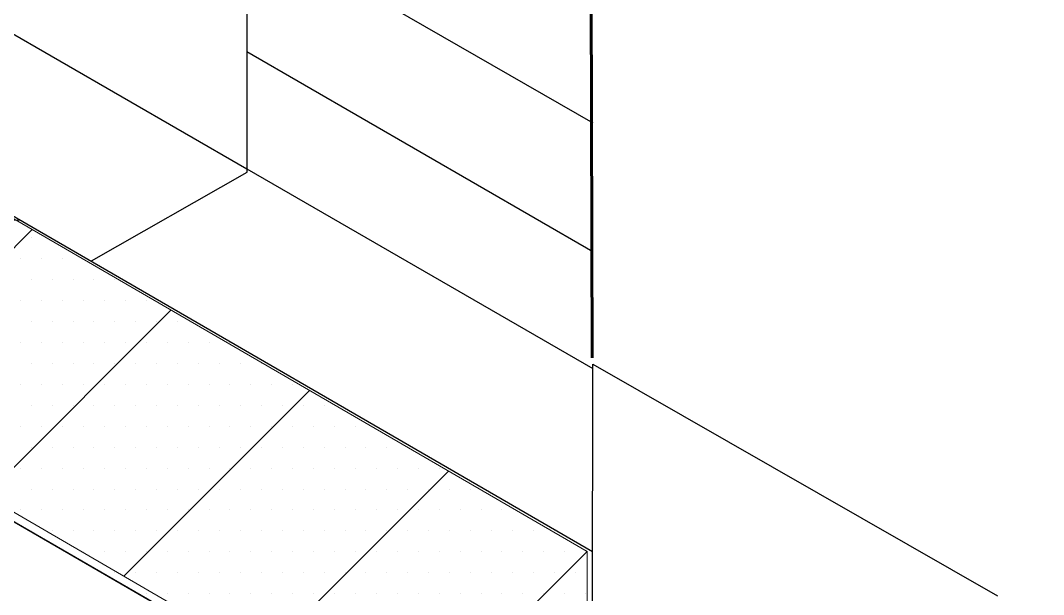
# Model space of a CAD drawing. Extents: x -1392 to 5791, y -3809 to 1722.
# Drawn here: x 951.3 to 1017.3, y 1140.7 to 1177.7 of the extents above; entities that cross this region are included whole.
import ezdxf

# ---------------------------------------------------------------- set-up
doc = ezdxf.new("R2010")
doc.units = 0
doc.header["$MEASUREMENT"] = 0
for name, color, linetype, lineweight in [('.ATI-HATCH', 7, 'Continuous', 0), ('G-ANNO-TTLB', 7, 'Continuous', 0), ('Layer 12', 7, 'Continuous', 0), ('TYVEK', 7, 'Continuous', 0)]:
    doc.layers.add(name, color=color, linetype=linetype, lineweight=lineweight)

# ---------------------------------------------------------------- blocks, each defined once
blk = doc.blocks.new('Block_88')
at = {"layer": '.ATI-HATCH'}
blk.add_open_spline([(917.26, 1164.814), (917.26, 1164.814), (988.202, 1123.775), (988.202, 1123.775), (988.202, 1123.775), (988.231, 1143.446), (988.231, 1143.446), (988.231, 1143.446), (951.293, 1164.814), (951.293, 1164.814), (951.293, 1164.814), (917.26, 1164.814), (917.26, 1164.814)], degree=3, knots=[0, 0, 0, 0, 1, 1, 1, 2, 2, 2, 3, 3, 3, 4, 4, 4, 4], dxfattribs=at)
at = {"layer": '.ATI-HATCH', "color": 8, "lineweight": 0, "true_color": 0x808080}
for points in [[(952.005, 1163.665), (952.005, 1163.665), (952.005, 1163.665), (952.005, 1163.665)], [(951.33, 1162.315), (951.33, 1162.315), (951.33, 1162.315), (951.33, 1162.315)], [(952.68, 1162.315), (952.68, 1162.315), (952.68, 1162.315), (952.68, 1162.315)], [(954.03, 1162.315), (954.03, 1162.315), (954.03, 1162.315), (954.03, 1162.315)], [(955.38, 1162.315), (955.38, 1162.315), (955.38, 1162.315), (955.38, 1162.315)], [(952.005, 1160.965), (952.005, 1160.965), (952.005, 1160.965), (952.005, 1160.965)], [(953.355, 1160.965), (953.355, 1160.965), (953.355, 1160.965), (953.355, 1160.965)], [(954.705, 1160.965), (954.705, 1160.965), (954.705, 1160.965), (954.705, 1160.965)], [(956.055, 1160.965), (956.055, 1160.965), (956.055, 1160.965), (956.055, 1160.965)], [(957.405, 1160.965), (957.405, 1160.965), (957.405, 1160.965), (957.405, 1160.965)], [(951.33, 1159.615), (951.33, 1159.615), (951.33, 1159.615), (951.33, 1159.615)], [(952.68, 1159.615), (952.68, 1159.615), (952.68, 1159.615), (952.68, 1159.615)], [(954.03, 1159.615), (954.03, 1159.615), (954.03, 1159.615), (954.03, 1159.615)], [(955.38, 1159.615), (955.38, 1159.615), (955.38, 1159.615), (955.38, 1159.615)], [(956.73, 1159.615), (956.73, 1159.615), (956.73, 1159.615), (956.73, 1159.615)], [(958.08, 1159.615), (958.08, 1159.615), (958.08, 1159.615), (958.08, 1159.615)], [(959.43, 1159.615), (959.43, 1159.615), (959.43, 1159.615), (959.43, 1159.615)], [(952.005, 1158.265), (952.005, 1158.265), (952.005, 1158.265), (952.005, 1158.265)], [(953.355, 1158.265), (953.355, 1158.265), (953.355, 1158.265), (953.355, 1158.265)], [(954.705, 1158.265), (954.705, 1158.265), (954.705, 1158.265), (954.705, 1158.265)], [(956.055, 1158.265), (956.055, 1158.265), (956.055, 1158.265), (956.055, 1158.265)], [(957.405, 1158.265), (957.405, 1158.265), (957.405, 1158.265), (957.405, 1158.265)], [(958.755, 1158.265), (958.755, 1158.265), (958.755, 1158.265), (958.755, 1158.265)], [(960.105, 1158.265), (960.105, 1158.265), (960.105, 1158.265), (960.105, 1158.265)], [(961.455, 1158.265), (961.455, 1158.265), (961.455, 1158.265), (961.455, 1158.265)], [(951.33, 1156.915), (951.33, 1156.915), (951.33, 1156.915), (951.33, 1156.915)], [(952.68, 1156.915), (952.68, 1156.915), (952.68, 1156.915), (952.68, 1156.915)], [(954.03, 1156.915), (954.03, 1156.915), (954.03, 1156.915), (954.03, 1156.915)], [(955.38, 1156.915), (955.38, 1156.915), (955.38, 1156.915), (955.38, 1156.915)], [(956.73, 1156.915), (956.73, 1156.915), (956.73, 1156.915), (956.73, 1156.915)], [(958.08, 1156.915), (958.08, 1156.915), (958.08, 1156.915), (958.08, 1156.915)], [(959.43, 1156.915), (959.43, 1156.915), (959.43, 1156.915), (959.43, 1156.915)], [(960.78, 1156.915), (960.78, 1156.915), (960.78, 1156.915), (960.78, 1156.915)], [(962.13, 1156.915), (962.13, 1156.915), (962.13, 1156.915), (962.13, 1156.915)], [(963.48, 1156.915), (963.48, 1156.915), (963.48, 1156.915), (963.48, 1156.915)], [(964.83, 1156.915), (964.83, 1156.915), (964.83, 1156.915), (964.83, 1156.915)], [(952.005, 1155.565), (952.005, 1155.565), (952.005, 1155.565), (952.005, 1155.565)], [(953.355, 1155.565), (953.355, 1155.565), (953.355, 1155.565), (953.355, 1155.565)], [(954.705, 1155.565), (954.705, 1155.565), (954.705, 1155.565), (954.705, 1155.565)], [(956.055, 1155.565), (956.055, 1155.565), (956.055, 1155.565), (956.055, 1155.565)], [(957.405, 1155.565), (957.405, 1155.565), (957.405, 1155.565), (957.405, 1155.565)], [(958.755, 1155.565), (958.755, 1155.565), (958.755, 1155.565), (958.755, 1155.565)], [(960.105, 1155.565), (960.105, 1155.565), (960.105, 1155.565), (960.105, 1155.565)], [(961.455, 1155.565), (961.455, 1155.565), (961.455, 1155.565), (961.455, 1155.565)], [(962.805, 1155.565), (962.805, 1155.565), (962.805, 1155.565), (962.805, 1155.565)], [(964.155, 1155.565), (964.155, 1155.565), (964.155, 1155.565), (964.155, 1155.565)], [(965.505, 1155.565), (965.505, 1155.565), (965.505, 1155.565), (965.505, 1155.565)], [(966.855, 1155.565), (966.855, 1155.565), (966.855, 1155.565), (966.855, 1155.565)], [(951.33, 1154.215), (951.33, 1154.215), (951.33, 1154.215), (951.33, 1154.215)], [(952.68, 1154.215), (952.68, 1154.215), (952.68, 1154.215), (952.68, 1154.215)], [(954.03, 1154.215), (954.03, 1154.215), (954.03, 1154.215), (954.03, 1154.215)], [(955.38, 1154.215), (955.38, 1154.215), (955.38, 1154.215), (955.38, 1154.215)], [(956.73, 1154.215), (956.73, 1154.215), (956.73, 1154.215), (956.73, 1154.215)], [(958.08, 1154.215), (958.08, 1154.215), (958.08, 1154.215), (958.08, 1154.215)], [(959.43, 1154.215), (959.43, 1154.215), (959.43, 1154.215), (959.43, 1154.215)], [(960.78, 1154.215), (960.78, 1154.215), (960.78, 1154.215), (960.78, 1154.215)], [(962.13, 1154.215), (962.13, 1154.215), (962.13, 1154.215), (962.13, 1154.215)], [(963.48, 1154.215), (963.48, 1154.215), (963.48, 1154.215), (963.48, 1154.215)], [(964.83, 1154.215), (964.83, 1154.215), (964.83, 1154.215), (964.83, 1154.215)], [(966.18, 1154.215), (966.18, 1154.215), (966.18, 1154.215), (966.18, 1154.215)], [(967.53, 1154.215), (967.53, 1154.215), (967.53, 1154.215), (967.53, 1154.215)], [(968.88, 1154.215), (968.88, 1154.215), (968.88, 1154.215), (968.88, 1154.215)], [(952.005, 1152.865), (952.005, 1152.865), (952.005, 1152.865), (952.005, 1152.865)], [(953.355, 1152.865), (953.355, 1152.865), (953.355, 1152.865), (953.355, 1152.865)], [(954.705, 1152.865), (954.705, 1152.865), (954.705, 1152.865), (954.705, 1152.865)], [(956.055, 1152.865), (956.055, 1152.865), (956.055, 1152.865), (956.055, 1152.865)], [(957.405, 1152.865), (957.405, 1152.865), (957.405, 1152.865), (957.405, 1152.865)], [(958.755, 1152.865), (958.755, 1152.865), (958.755, 1152.865), (958.755, 1152.865)], [(960.105, 1152.865), (960.105, 1152.865), (960.105, 1152.865), (960.105, 1152.865)], [(961.455, 1152.865), (961.455, 1152.865), (961.455, 1152.865), (961.455, 1152.865)], [(962.805, 1152.865), (962.805, 1152.865), (962.805, 1152.865), (962.805, 1152.865)], [(964.155, 1152.865), (964.155, 1152.865), (964.155, 1152.865), (964.155, 1152.865)], [(965.505, 1152.865), (965.505, 1152.865), (965.505, 1152.865), (965.505, 1152.865)], [(966.855, 1152.865), (966.855, 1152.865), (966.855, 1152.865), (966.855, 1152.865)], [(968.205, 1152.865), (968.205, 1152.865), (968.205, 1152.865), (968.205, 1152.865)], [(969.555, 1152.865), (969.555, 1152.865), (969.555, 1152.865), (969.555, 1152.865)], [(970.905, 1152.865), (970.905, 1152.865), (970.905, 1152.865), (970.905, 1152.865)], [(951.33, 1151.515), (951.33, 1151.515), (951.33, 1151.515), (951.33, 1151.515)], [(952.68, 1151.515), (952.68, 1151.515), (952.68, 1151.515), (952.68, 1151.515)], [(954.03, 1151.515), (954.03, 1151.515), (954.03, 1151.515), (954.03, 1151.515)], [(955.38, 1151.515), (955.38, 1151.515), (955.38, 1151.515), (955.38, 1151.515)], [(956.73, 1151.515), (956.73, 1151.515), (956.73, 1151.515), (956.73, 1151.515)], [(958.08, 1151.515), (958.08, 1151.515), (958.08, 1151.515), (958.08, 1151.515)], [(959.43, 1151.515), (959.43, 1151.515), (959.43, 1151.515), (959.43, 1151.515)], [(960.78, 1151.515), (960.78, 1151.515), (960.78, 1151.515), (960.78, 1151.515)], [(962.13, 1151.515), (962.13, 1151.515), (962.13, 1151.515), (962.13, 1151.515)], [(963.48, 1151.515), (963.48, 1151.515), (963.48, 1151.515), (963.48, 1151.515)], [(964.83, 1151.515), (964.83, 1151.515), (964.83, 1151.515), (964.83, 1151.515)], [(966.18, 1151.515), (966.18, 1151.515), (966.18, 1151.515), (966.18, 1151.515)], [(967.53, 1151.515), (967.53, 1151.515), (967.53, 1151.515), (967.53, 1151.515)], [(968.88, 1151.515), (968.88, 1151.515), (968.88, 1151.515), (968.88, 1151.515)], [(970.23, 1151.515), (970.23, 1151.515), (970.23, 1151.515), (970.23, 1151.515)], [(971.58, 1151.515), (971.58, 1151.515), (971.58, 1151.515), (971.58, 1151.515)], [(972.93, 1151.515), (972.93, 1151.515), (972.93, 1151.515), (972.93, 1151.515)], [(974.28, 1151.515), (974.28, 1151.515), (974.28, 1151.515), (974.28, 1151.515)], [(952.005, 1150.165), (952.005, 1150.165), (952.005, 1150.165), (952.005, 1150.165)], [(953.355, 1150.165), (953.355, 1150.165), (953.355, 1150.165), (953.355, 1150.165)], [(954.705, 1150.165), (954.705, 1150.165), (954.705, 1150.165), (954.705, 1150.165)], [(956.055, 1150.165), (956.055, 1150.165), (956.055, 1150.165), (956.055, 1150.165)], [(957.405, 1150.165), (957.405, 1150.165), (957.405, 1150.165), (957.405, 1150.165)], [(958.755, 1150.165), (958.755, 1150.165), (958.755, 1150.165), (958.755, 1150.165)], [(960.105, 1150.165), (960.105, 1150.165), (960.105, 1150.165), (960.105, 1150.165)], [(961.455, 1150.165), (961.455, 1150.165), (961.455, 1150.165), (961.455, 1150.165)], [(962.805, 1150.165), (962.805, 1150.165), (962.805, 1150.165), (962.805, 1150.165)], [(964.155, 1150.165), (964.155, 1150.165), (964.155, 1150.165), (964.155, 1150.165)], [(965.505, 1150.165), (965.505, 1150.165), (965.505, 1150.165), (965.505, 1150.165)], [(966.855, 1150.165), (966.855, 1150.165), (966.855, 1150.165), (966.855, 1150.165)], [(968.205, 1150.165), (968.205, 1150.165), (968.205, 1150.165), (968.205, 1150.165)], [(969.555, 1150.165), (969.555, 1150.165), (969.555, 1150.165), (969.555, 1150.165)], [(970.905, 1150.165), (970.905, 1150.165), (970.905, 1150.165), (970.905, 1150.165)], [(972.255, 1150.165), (972.255, 1150.165), (972.255, 1150.165), (972.255, 1150.165)], [(973.605, 1150.165), (973.605, 1150.165), (973.605, 1150.165), (973.605, 1150.165)], [(974.955, 1150.165), (974.955, 1150.165), (974.955, 1150.165), (974.955, 1150.165)], [(976.305, 1150.165), (976.305, 1150.165), (976.305, 1150.165), (976.305, 1150.165)], [(951.33, 1148.815), (951.33, 1148.815), (951.33, 1148.815), (951.33, 1148.815)], [(952.68, 1148.815), (952.68, 1148.815), (952.68, 1148.815), (952.68, 1148.815)], [(954.03, 1148.815), (954.03, 1148.815), (954.03, 1148.815), (954.03, 1148.815)], [(955.38, 1148.815), (955.38, 1148.815), (955.38, 1148.815), (955.38, 1148.815)], [(956.73, 1148.815), (956.73, 1148.815), (956.73, 1148.815), (956.73, 1148.815)], [(958.08, 1148.815), (958.08, 1148.815), (958.08, 1148.815), (958.08, 1148.815)], [(959.43, 1148.815), (959.43, 1148.815), (959.43, 1148.815), (959.43, 1148.815)], [(960.78, 1148.815), (960.78, 1148.815), (960.78, 1148.815), (960.78, 1148.815)], [(962.13, 1148.815), (962.13, 1148.815), (962.13, 1148.815), (962.13, 1148.815)], [(963.48, 1148.815), (963.48, 1148.815), (963.48, 1148.815), (963.48, 1148.815)], [(964.83, 1148.815), (964.83, 1148.815), (964.83, 1148.815), (964.83, 1148.815)], [(966.18, 1148.815), (966.18, 1148.815), (966.18, 1148.815), (966.18, 1148.815)], [(967.53, 1148.815), (967.53, 1148.815), (967.53, 1148.815), (967.53, 1148.815)], [(968.88, 1148.815), (968.88, 1148.815), (968.88, 1148.815), (968.88, 1148.815)], [(970.23, 1148.815), (970.23, 1148.815), (970.23, 1148.815), (970.23, 1148.815)], [(971.58, 1148.815), (971.58, 1148.815), (971.58, 1148.815), (971.58, 1148.815)], [(972.93, 1148.815), (972.93, 1148.815), (972.93, 1148.815), (972.93, 1148.815)], [(974.28, 1148.815), (974.28, 1148.815), (974.28, 1148.815), (974.28, 1148.815)], [(975.63, 1148.815), (975.63, 1148.815), (975.63, 1148.815), (975.63, 1148.815)], [(976.98, 1148.815), (976.98, 1148.815), (976.98, 1148.815), (976.98, 1148.815)], [(978.33, 1148.815), (978.33, 1148.815), (978.33, 1148.815), (978.33, 1148.815)], [(952.005, 1147.465), (952.005, 1147.465), (952.005, 1147.465), (952.005, 1147.465)], [(953.355, 1147.465), (953.355, 1147.465), (953.355, 1147.465), (953.355, 1147.465)], [(954.705, 1147.465), (954.705, 1147.465), (954.705, 1147.465), (954.705, 1147.465)], [(956.055, 1147.465), (956.055, 1147.465), (956.055, 1147.465), (956.055, 1147.465)], [(957.405, 1147.465), (957.405, 1147.465), (957.405, 1147.465), (957.405, 1147.465)], [(958.755, 1147.465), (958.755, 1147.465), (958.755, 1147.465), (958.755, 1147.465)], [(960.105, 1147.465), (960.105, 1147.465), (960.105, 1147.465), (960.105, 1147.465)], [(961.455, 1147.465), (961.455, 1147.465), (961.455, 1147.465), (961.455, 1147.465)], [(962.805, 1147.465), (962.805, 1147.465), (962.805, 1147.465), (962.805, 1147.465)], [(964.155, 1147.465), (964.155, 1147.465), (964.155, 1147.465), (964.155, 1147.465)], [(965.505, 1147.465), (965.505, 1147.465), (965.505, 1147.465), (965.505, 1147.465)], [(966.855, 1147.465), (966.855, 1147.465), (966.855, 1147.465), (966.855, 1147.465)], [(968.205, 1147.465), (968.205, 1147.465), (968.205, 1147.465), (968.205, 1147.465)], [(969.555, 1147.465), (969.555, 1147.465), (969.555, 1147.465), (969.555, 1147.465)], [(970.905, 1147.465), (970.905, 1147.465), (970.905, 1147.465), (970.905, 1147.465)], [(972.255, 1147.465), (972.255, 1147.465), (972.255, 1147.465), (972.255, 1147.465)], [(973.605, 1147.465), (973.605, 1147.465), (973.605, 1147.465), (973.605, 1147.465)], [(974.955, 1147.465), (974.955, 1147.465), (974.955, 1147.465), (974.955, 1147.465)], [(976.305, 1147.465), (976.305, 1147.465), (976.305, 1147.465), (976.305, 1147.465)], [(977.655, 1147.465), (977.655, 1147.465), (977.655, 1147.465), (977.655, 1147.465)], [(979.005, 1147.465), (979.005, 1147.465), (979.005, 1147.465), (979.005, 1147.465)], [(980.355, 1147.465), (980.355, 1147.465), (980.355, 1147.465), (980.355, 1147.465)], [(951.33, 1146.115), (951.33, 1146.115), (951.33, 1146.115), (951.33, 1146.115)], [(952.68, 1146.115), (952.68, 1146.115), (952.68, 1146.115), (952.68, 1146.115)], [(954.03, 1146.115), (954.03, 1146.115), (954.03, 1146.115), (954.03, 1146.115)], [(955.38, 1146.115), (955.38, 1146.115), (955.38, 1146.115), (955.38, 1146.115)], [(956.73, 1146.115), (956.73, 1146.115), (956.73, 1146.115), (956.73, 1146.115)], [(958.08, 1146.115), (958.08, 1146.115), (958.08, 1146.115), (958.08, 1146.115)], [(959.43, 1146.115), (959.43, 1146.115), (959.43, 1146.115), (959.43, 1146.115)], [(960.78, 1146.115), (960.78, 1146.115), (960.78, 1146.115), (960.78, 1146.115)], [(962.13, 1146.115), (962.13, 1146.115), (962.13, 1146.115), (962.13, 1146.115)], [(963.48, 1146.115), (963.48, 1146.115), (963.48, 1146.115), (963.48, 1146.115)], [(964.83, 1146.115), (964.83, 1146.115), (964.83, 1146.115), (964.83, 1146.115)], [(966.18, 1146.115), (966.18, 1146.115), (966.18, 1146.115), (966.18, 1146.115)], [(967.53, 1146.115), (967.53, 1146.115), (967.53, 1146.115), (967.53, 1146.115)], [(968.88, 1146.115), (968.88, 1146.115), (968.88, 1146.115), (968.88, 1146.115)], [(970.23, 1146.115), (970.23, 1146.115), (970.23, 1146.115), (970.23, 1146.115)], [(971.58, 1146.115), (971.58, 1146.115), (971.58, 1146.115), (971.58, 1146.115)], [(972.93, 1146.115), (972.93, 1146.115), (972.93, 1146.115), (972.93, 1146.115)], [(974.28, 1146.115), (974.28, 1146.115), (974.28, 1146.115), (974.28, 1146.115)], [(975.63, 1146.115), (975.63, 1146.115), (975.63, 1146.115), (975.63, 1146.115)], [(976.98, 1146.115), (976.98, 1146.115), (976.98, 1146.115), (976.98, 1146.115)], [(978.33, 1146.115), (978.33, 1146.115), (978.33, 1146.115), (978.33, 1146.115)], [(979.68, 1146.115), (979.68, 1146.115), (979.68, 1146.115), (979.68, 1146.115)], [(981.03, 1146.115), (981.03, 1146.115), (981.03, 1146.115), (981.03, 1146.115)], [(982.38, 1146.115), (982.38, 1146.115), (982.38, 1146.115), (982.38, 1146.115)], [(952.005, 1144.765), (952.005, 1144.765), (952.005, 1144.765), (952.005, 1144.765)], [(953.355, 1144.765), (953.355, 1144.765), (953.355, 1144.765), (953.355, 1144.765)], [(954.705, 1144.765), (954.705, 1144.765), (954.705, 1144.765), (954.705, 1144.765)], [(956.055, 1144.765), (956.055, 1144.765), (956.055, 1144.765), (956.055, 1144.765)], [(957.405, 1144.765), (957.405, 1144.765), (957.405, 1144.765), (957.405, 1144.765)], [(958.755, 1144.765), (958.755, 1144.765), (958.755, 1144.765), (958.755, 1144.765)], [(960.105, 1144.765), (960.105, 1144.765), (960.105, 1144.765), (960.105, 1144.765)], [(961.455, 1144.765), (961.455, 1144.765), (961.455, 1144.765), (961.455, 1144.765)], [(962.805, 1144.765), (962.805, 1144.765), (962.805, 1144.765), (962.805, 1144.765)], [(964.155, 1144.765), (964.155, 1144.765), (964.155, 1144.765), (964.155, 1144.765)], [(965.505, 1144.765), (965.505, 1144.765), (965.505, 1144.765), (965.505, 1144.765)], [(966.855, 1144.765), (966.855, 1144.765), (966.855, 1144.765), (966.855, 1144.765)], [(968.205, 1144.765), (968.205, 1144.765), (968.205, 1144.765), (968.205, 1144.765)], [(969.555, 1144.765), (969.555, 1144.765), (969.555, 1144.765), (969.555, 1144.765)], [(970.905, 1144.765), (970.905, 1144.765), (970.905, 1144.765), (970.905, 1144.765)], [(972.255, 1144.765), (972.255, 1144.765), (972.255, 1144.765), (972.255, 1144.765)], [(973.605, 1144.765), (973.605, 1144.765), (973.605, 1144.765), (973.605, 1144.765)], [(974.955, 1144.765), (974.955, 1144.765), (974.955, 1144.765), (974.955, 1144.765)], [(976.305, 1144.765), (976.305, 1144.765), (976.305, 1144.765), (976.305, 1144.765)], [(977.655, 1144.765), (977.655, 1144.765), (977.655, 1144.765), (977.655, 1144.765)], [(979.005, 1144.765), (979.005, 1144.765), (979.005, 1144.765), (979.005, 1144.765)], [(980.355, 1144.765), (980.355, 1144.765), (980.355, 1144.765), (980.355, 1144.765)], [(981.705, 1144.765), (981.705, 1144.765), (981.705, 1144.765), (981.705, 1144.765)], [(983.055, 1144.765), (983.055, 1144.765), (983.055, 1144.765), (983.055, 1144.765)], [(984.405, 1144.765), (984.405, 1144.765), (984.405, 1144.765), (984.405, 1144.765)], [(985.755, 1144.765), (985.755, 1144.765), (985.755, 1144.765), (985.755, 1144.765)], [(955.38, 1143.415), (955.38, 1143.415), (955.38, 1143.415), (955.38, 1143.415)], [(956.73, 1143.415), (956.73, 1143.415), (956.73, 1143.415), (956.73, 1143.415)], [(958.08, 1143.415), (958.08, 1143.415), (958.08, 1143.415), (958.08, 1143.415)], [(959.43, 1143.415), (959.43, 1143.415), (959.43, 1143.415), (959.43, 1143.415)], [(960.78, 1143.415), (960.78, 1143.415), (960.78, 1143.415), (960.78, 1143.415)], [(962.13, 1143.415), (962.13, 1143.415), (962.13, 1143.415), (962.13, 1143.415)], [(963.48, 1143.415), (963.48, 1143.415), (963.48, 1143.415), (963.48, 1143.415)], [(964.83, 1143.415), (964.83, 1143.415), (964.83, 1143.415), (964.83, 1143.415)], [(966.18, 1143.415), (966.18, 1143.415), (966.18, 1143.415), (966.18, 1143.415)], [(967.53, 1143.415), (967.53, 1143.415), (967.53, 1143.415), (967.53, 1143.415)], [(968.88, 1143.415), (968.88, 1143.415), (968.88, 1143.415), (968.88, 1143.415)], [(970.23, 1143.415), (970.23, 1143.415), (970.23, 1143.415), (970.23, 1143.415)], [(971.58, 1143.415), (971.58, 1143.415), (971.58, 1143.415), (971.58, 1143.415)], [(972.93, 1143.415), (972.93, 1143.415), (972.93, 1143.415), (972.93, 1143.415)], [(974.28, 1143.415), (974.28, 1143.415), (974.28, 1143.415), (974.28, 1143.415)], [(975.63, 1143.415), (975.63, 1143.415), (975.63, 1143.415), (975.63, 1143.415)], [(976.98, 1143.415), (976.98, 1143.415), (976.98, 1143.415), (976.98, 1143.415)], [(978.33, 1143.415), (978.33, 1143.415), (978.33, 1143.415), (978.33, 1143.415)], [(979.68, 1143.415), (979.68, 1143.415), (979.68, 1143.415), (979.68, 1143.415)], [(981.03, 1143.415), (981.03, 1143.415), (981.03, 1143.415), (981.03, 1143.415)], [(982.38, 1143.415), (982.38, 1143.415), (982.38, 1143.415), (982.38, 1143.415)], [(983.73, 1143.415), (983.73, 1143.415), (983.73, 1143.415), (983.73, 1143.415)], [(985.08, 1143.415), (985.08, 1143.415), (985.08, 1143.415), (985.08, 1143.415)], [(986.43, 1143.415), (986.43, 1143.415), (986.43, 1143.415), (986.43, 1143.415)], [(987.78, 1143.415), (987.78, 1143.415), (987.78, 1143.415), (987.78, 1143.415)], [(957.405, 1142.065), (957.405, 1142.065), (957.405, 1142.065), (957.405, 1142.065)], [(958.755, 1142.065), (958.755, 1142.065), (958.755, 1142.065), (958.755, 1142.065)], [(960.105, 1142.065), (960.105, 1142.065), (960.105, 1142.065), (960.105, 1142.065)], [(961.455, 1142.065), (961.455, 1142.065), (961.455, 1142.065), (961.455, 1142.065)], [(962.805, 1142.065), (962.805, 1142.065), (962.805, 1142.065), (962.805, 1142.065)], [(964.155, 1142.065), (964.155, 1142.065), (964.155, 1142.065), (964.155, 1142.065)], [(965.505, 1142.065), (965.505, 1142.065), (965.505, 1142.065), (965.505, 1142.065)], [(966.855, 1142.065), (966.855, 1142.065), (966.855, 1142.065), (966.855, 1142.065)], [(968.205, 1142.065), (968.205, 1142.065), (968.205, 1142.065), (968.205, 1142.065)], [(969.555, 1142.065), (969.555, 1142.065), (969.555, 1142.065), (969.555, 1142.065)], [(970.905, 1142.065), (970.905, 1142.065), (970.905, 1142.065), (970.905, 1142.065)], [(972.255, 1142.065), (972.255, 1142.065), (972.255, 1142.065), (972.255, 1142.065)], [(973.605, 1142.065), (973.605, 1142.065), (973.605, 1142.065), (973.605, 1142.065)], [(974.955, 1142.065), (974.955, 1142.065), (974.955, 1142.065), (974.955, 1142.065)], [(976.305, 1142.065), (976.305, 1142.065), (976.305, 1142.065), (976.305, 1142.065)], [(977.655, 1142.065), (977.655, 1142.065), (977.655, 1142.065), (977.655, 1142.065)], [(979.005, 1142.065), (979.005, 1142.065), (979.005, 1142.065), (979.005, 1142.065)], [(980.355, 1142.065), (980.355, 1142.065), (980.355, 1142.065), (980.355, 1142.065)], [(981.705, 1142.065), (981.705, 1142.065), (981.705, 1142.065), (981.705, 1142.065)], [(983.055, 1142.065), (983.055, 1142.065), (983.055, 1142.065), (983.055, 1142.065)], [(984.405, 1142.065), (984.405, 1142.065), (984.405, 1142.065), (984.405, 1142.065)], [(985.755, 1142.065), (985.755, 1142.065), (985.755, 1142.065), (985.755, 1142.065)], [(987.105, 1142.065), (987.105, 1142.065), (987.105, 1142.065), (987.105, 1142.065)], [(959.43, 1140.715), (959.43, 1140.715), (959.43, 1140.715), (959.43, 1140.715)], [(960.78, 1140.715), (960.78, 1140.715), (960.78, 1140.715), (960.78, 1140.715)], [(962.13, 1140.715), (962.13, 1140.715), (962.13, 1140.715), (962.13, 1140.715)], [(963.48, 1140.715), (963.48, 1140.715), (963.48, 1140.715), (963.48, 1140.715)], [(964.83, 1140.715), (964.83, 1140.715), (964.83, 1140.715), (964.83, 1140.715)], [(966.18, 1140.715), (966.18, 1140.715), (966.18, 1140.715), (966.18, 1140.715)], [(967.53, 1140.715), (967.53, 1140.715), (967.53, 1140.715), (967.53, 1140.715)], [(968.88, 1140.715), (968.88, 1140.715), (968.88, 1140.715), (968.88, 1140.715)], [(970.23, 1140.715), (970.23, 1140.715), (970.23, 1140.715), (970.23, 1140.715)], [(971.58, 1140.715), (971.58, 1140.715), (971.58, 1140.715), (971.58, 1140.715)], [(972.93, 1140.715), (972.93, 1140.715), (972.93, 1140.715), (972.93, 1140.715)], [(974.28, 1140.715), (974.28, 1140.715), (974.28, 1140.715), (974.28, 1140.715)], [(975.63, 1140.715), (975.63, 1140.715), (975.63, 1140.715), (975.63, 1140.715)], [(976.98, 1140.715), (976.98, 1140.715), (976.98, 1140.715), (976.98, 1140.715)], [(978.33, 1140.715), (978.33, 1140.715), (978.33, 1140.715), (978.33, 1140.715)], [(979.68, 1140.715), (979.68, 1140.715), (979.68, 1140.715), (979.68, 1140.715)], [(981.03, 1140.715), (981.03, 1140.715), (981.03, 1140.715), (981.03, 1140.715)], [(982.38, 1140.715), (982.38, 1140.715), (982.38, 1140.715), (982.38, 1140.715)], [(983.73, 1140.715), (983.73, 1140.715), (983.73, 1140.715), (983.73, 1140.715)], [(985.08, 1140.715), (985.08, 1140.715), (985.08, 1140.715), (985.08, 1140.715)], [(986.43, 1140.715), (986.43, 1140.715), (986.43, 1140.715), (986.43, 1140.715)], [(987.78, 1140.715), (987.78, 1140.715), (987.78, 1140.715), (987.78, 1140.715)]]:
    blk.add_open_spline(points, degree=3, dxfattribs=at)

msp = doc.modelspace()

# ---------------------------------------------------------------- hatches: boundary and pattern name
at = {"layer": 'G-ANNO-TTLB', "true_color": 0xff00ff, "transparency": 33554687}
h = msp.add_hatch(color=6, dxfattribs=at)
edge = h.paths.add_edge_path()
edge.add_spline(control_points=[(1773.018, -796.5), (1773.018, -796.5), (-1156.5, -796.5), (-1156.5, -796.5), (-1156.5, -796.5), (-1156.5, 1660.5), (-1156.5, 1660.5), (-1156.5, 1660.5), (1773.018, 1660.5), (1773.018, 1660.5), (1773.018, 1660.5), (1773.018, -796.5), (1773.018, -796.5)], knot_values=[0, 0, 0, 0, 1, 1, 1, 2, 2, 2, 3, 3, 3, 4, 4, 4, 4], degree=3, periodic=0)
edge = h.paths.add_edge_path()
edge.add_spline(control_points=[(-1147.5, 1651.5), (-1147.5, 1651.5), (-1147.5, -787.5), (-1147.5, -787.5), (-1147.5, -787.5), (1764.018, -787.5), (1764.018, -787.5), (1764.018, -787.5), (1764.018, 1651.5), (1764.018, 1651.5), (1764.018, 1651.5), (-1147.5, 1651.5), (-1147.5, 1651.5)], knot_values=[0, 0, 0, 0, 1, 1, 1, 2, 2, 2, 3, 3, 3, 4, 4, 4, 4], degree=3, periodic=0)
edge.add_line((-1147.5, 1651.5), (-1147.5, 1651.5))
at = {"layer": 'Layer 12', "true_color": 0x000000, "transparency": 33554687}
h = msp.add_hatch(dxfattribs=at)
h.set_pattern_fill('_U', color=18, scale=10, angle=44.99999, style=2, pattern_type=0)
h.set_pattern_definition([(45, (0, 0), (-7.071067, 7.07107), [])])
h.paths.add_polyline_path([(987.89, 1143.43), (987.89, 1124.455), (912.529, 1168.263), (928.991, 1177.578)])

# ---------------------------------------------------------------- linework, layer by layer
at = {"layer": 'G-ANNO-TTLB'}
for points in [[(1773.018, -796.5), (1773.018, -796.5), (-1156.5, -796.5), (-1156.5, -796.5), (-1156.5, -796.5), (-1156.5, 1660.5), (-1156.5, 1660.5), (-1156.5, 1660.5), (1773.018, 1660.5), (1773.018, 1660.5), (1773.018, 1660.5), (1773.018, -796.5), (1773.018, -796.5)], [(-1147.5, 1651.5), (-1147.5, 1651.5), (-1147.5, -787.5), (-1147.5, -787.5), (-1147.5, -787.5), (1764.018, -787.5), (1764.018, -787.5), (1764.018, -787.5), (1764.018, 1651.5), (1764.018, 1651.5), (1764.018, 1651.5), (-1147.5, 1651.5), (-1147.5, 1651.5)]]:
    msp.add_open_spline(points, degree=3, knots=[0, 0, 0, 0, 1, 1, 1, 2, 2, 2, 3, 3, 3, 4, 4, 4, 4], dxfattribs=at)
at = {"layer": 'Layer 12'}
msp.add_lwpolyline([(987.89, 1143.43), (987.89, 1124.455), (912.529, 1168.263), (928.991, 1177.578)], close=True, dxfattribs=at)
at = {"layer": 'TYVEK', "color": 18, "lineweight": 60, "true_color": 0x000000}
msp.add_line((988.194, 1155.923), (987.937, 1287.972), dxfattribs=at)
at = {"layer": 'TYVEK', "color": 18, "lineweight": 25, "true_color": 0x000000}
for p, q in [((957.062, 1189.076), (988.248, 1171.084)), ((965.909, 1175.683), (988.248, 1162.795)), ((965.909, 1168.132), (988.248, 1155.244))]:
    msp.add_line(p, q, dxfattribs=at)
at = {"layer": 'TYVEK', "color": 4, "lineweight": 25, "true_color": 0x00ffff}
for p, q in [((965.909, 1183.972), (965.909, 1167.912)), ((939.063, 1183.62), (965.909, 1168.132)), ((928.788, 1177.833), (988.231, 1143.446)), ((911.542, 1168.121), (988.202, 1123.775)), ((965.909, 1167.896), (955.877, 1162.162)), ((988.195, 1118.822), (988.248, 1155.53)), ((988.248, 1155.53), (1014.362, 1140.578))]:
    msp.add_line(p, q, dxfattribs=at)

# ---------------------------------------------------------------- block references
at = {"layer": '.ATI-HATCH'}
msp.add_blockref('Block_88', (0, 0), dxfattribs=at)

doc.saveas('drawing.dxf')
